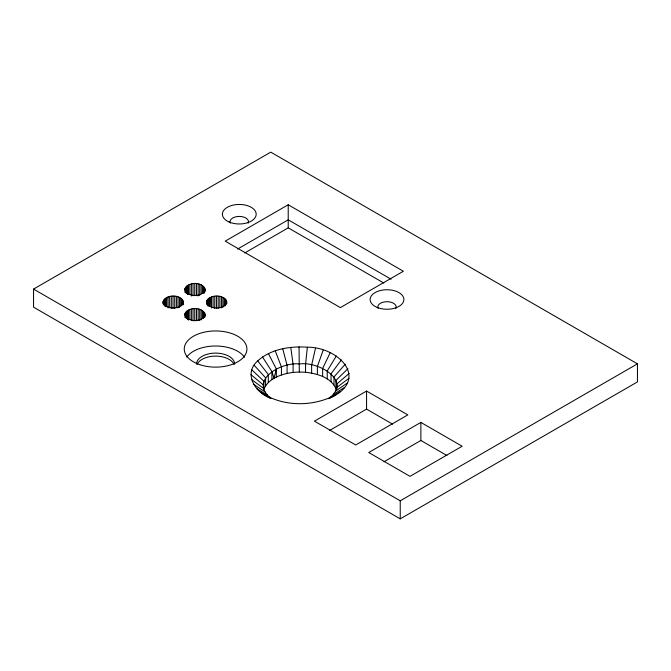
<?xml version="1.0" encoding="UTF-8"?>
<svg xmlns="http://www.w3.org/2000/svg" width="671" height="671" viewBox="0 0 671 671"><rect width="100%" height="100%" fill="white"/><g stroke="black" fill="none" stroke-linecap="round" stroke-linejoin="round"><path stroke-width="1.01" d="M183.342 301.64C181.715 310.128 165.133 310.161 163.095 301.891C165.645 293.177 184.827 294.124 183.342 304.651M205.066 289.1C203.439 297.589 186.857 297.622 184.819 289.344C187.251 280.99 205.276 281.426 205.066 291.105M205.066 314.179C203.439 322.676 186.857 322.701 184.819 314.431C187.251 306.077 205.276 306.513 205.066 316.192M226.79 301.64C225.162 310.128 208.58 310.161 206.542 301.891C208.975 293.529 226.991 293.973 226.79 303.644M328.58 398.683C353.214 380.398 317.333 360.906 299.308 364.009C281.803 361.669 248.085 380.197 270.925 398.306C255.643 393.223 242.843 373.898 257.698 360.897C271.025 348.92 290.057 346.035 307.368 347.192C339.023 347.024 370.291 379.601 329.637 398.331M166.123 306.873L166.693 297.538L166.693 306.572M187.846 294.326L188.417 284.999L188.417 294.024M187.846 319.413L188.417 310.077L188.417 320.117M209.637 305.833L210.14 297.538L210.14 306.572M307.368 347.192L305.548 364.244L305.548 372.271C317.308 373.588 332.288 377.664 336.423 390.178M315.479 348.308L311.629 365.074L311.629 373.101M268.408 353.558L276.326 369.016L274.028 378.268C269.667 380.843 265.708 384.449 263.896 389.272L263.896 381.245L251.835 369.872M323.145 350.195L317.383 366.492L317.383 374.519M330.149 352.803L322.634 368.454L322.634 376.481M336.288 356.058L327.238 370.895L327.238 378.922M341.388 359.866L331.063 373.747L331.063 381.774M345.305 364.118L333.999 376.934L333.999 384.961M347.913 368.689L335.953 380.365L335.953 388.392M349.146 373.453L336.884 383.938L336.884 388.954M336.75 387.544L348.97 378.259M335.559 391.092L347.385 382.99M333.353 394.464L344.441 387.494M330.191 397.584L340.222 391.646M33.55 289.092L270.765 152.141L637.45 363.841L637.45 381.908L400.235 518.859L33.55 307.159L33.55 289.092L400.235 500.801L637.45 363.841M288.22 204.772L225.221 241.141L340.356 307.612L403.355 271.243L288.22 204.772L288.22 227.846L383.837 283.053M237.534 249.084L288.22 219.82L391.05 279.195M244.772 252.933L288.22 227.846M366.567 391.059L314.431 421.162L355.705 444.99L407.834 414.888L366.567 391.059L366.567 409.117L329.713 430.396M420.868 422.411L368.74 452.514L410.006 476.343L462.143 446.24L420.868 422.411L420.868 440.478L384.013 461.749M305.548 372.271C294.779 371.482 283.573 373.001 274.028 378.268L271.906 371.575L262.512 356.964M334.846 395.32C312.225 407.02 282.692 406.785 261.204 392.61M366.567 409.117L392.585 424.139M420.868 440.478L446.894 455.5M266.84 396.158L270.17 398.079M256.683 388.568L267.536 395.278M253.412 384.139L265.079 391.956M251.482 379.459L263.636 388.442M250.946 374.653L263.233 384.835M254.108 365.234L265.599 377.773L265.599 385.8M257.698 360.897L268.299 374.519L268.299 382.545M275.211 350.782L281.434 366.936L281.434 374.963M282.734 348.71L287.079 365.376L287.079 373.403M290.761 347.393L293.093 364.395L293.093 372.422M209.394 305.976L208.924 298.243L208.924 306.27M187.729 294.401L187.201 285.695L187.201 293.722M187.729 319.48L187.201 310.782L187.201 318.809M165.947 305.976L165.477 298.243L165.477 306.27M299.048 346.882L299.308 372.036M400.235 500.801L400.235 518.859M276.326 369.016L276.326 377.043M271.906 371.575L271.906 379.601M226.538 300.658L226.538 303.669M226.001 299.719L226.001 304.735M225.196 298.838L225.196 305.867M224.139 298.058L224.139 306.085M222.873 297.379L222.873 307.419M221.43 296.842L221.43 307.88M219.845 296.456L219.845 307.494M218.176 296.221L218.176 308.266M216.456 296.163L216.456 308.199M214.754 296.263L214.754 308.308M213.093 296.54L213.093 307.578M211.541 296.968L211.541 308.006M207.935 299.048L207.935 306.077M207.188 299.945L207.188 304.961M206.718 300.902L206.718 303.913M206.542 301.891L206.542 303.896M204.814 288.119L204.814 292.128M204.814 313.198L204.814 317.215M204.278 287.171L204.278 293.193M204.278 312.258L204.278 317.274M203.472 286.299L203.472 293.319M203.472 311.378L203.472 318.406M202.416 285.51L202.416 293.537M202.416 310.598L202.416 318.624M201.149 284.84L201.149 293.873M201.149 309.927L201.149 319.958M199.706 284.303L199.706 295.341M199.706 309.39L199.706 320.419M198.13 283.917L198.13 295.953M198.13 308.995L198.13 320.033M196.452 283.682L196.452 295.726M196.452 308.769L196.452 320.805M194.741 283.623L194.741 295.659M194.741 308.702L194.741 320.746M193.03 283.724L193.03 295.768M193.03 308.811L193.03 320.847M191.369 283.992L191.369 296.037M191.369 309.079L191.369 320.117M189.818 284.42L189.818 294.46M189.818 309.507L189.818 319.539M186.211 286.509L186.211 293.529M186.211 311.596L186.211 318.616M185.464 287.406L185.464 292.422M185.464 312.485L185.464 317.509M184.995 288.362L184.995 292.371M184.995 313.441L184.995 317.458M183.091 300.658L183.091 304.676M182.554 299.719L182.554 304.735M181.749 298.838L181.749 305.867M180.692 298.058L180.692 306.085M179.425 297.379L179.425 307.419M177.983 296.842L177.983 307.88M176.406 296.456L176.406 307.494M174.728 296.221L174.728 308.266M173.017 296.163L173.017 308.199M171.306 296.263L171.306 308.308M169.646 296.54L169.646 307.578M168.094 296.968L168.094 308.006M164.487 299.048L164.487 306.077M163.741 299.945L163.741 304.961M163.279 300.902L163.279 303.913M163.095 301.891L163.095 303.896M196.544 364.093A19.048 10.996 0 0 1 215.592 353.097A19.048 10.996 0 0 1 234.632 364.093M197.19 364.261A19.048 10.996 0 0 1 215.592 356.108A19.048 10.996 0 0 1 233.986 364.261M186.714 357.064A31.336 18.092 0 0 1 215.785 346.001A31.336 18.092 0 0 1 244.613 357.274M230.379 223.116A9.218 5.318 0 0 1 239.287 216.414A9.218 5.318 0 0 1 248.186 223.116M378.1 308.4A9.218 5.318 0 0 1 386.999 301.698A9.218 5.318 0 0 1 395.898 308.4M199.748 364.655A31.336 18.092 0 0 0 246.92 349.163A31.336 18.092 0 0 0 200.092 333.319A31.336 18.092 0 0 0 199.748 364.655M229.096 222A16.892 9.755 0 0 0 256.054 215.416A16.892 9.755 0 0 0 232.703 205.225A16.892 9.755 0 0 0 229.096 222M377.236 307.452A16.892 9.755 0 0 0 403.825 300.398A16.892 9.755 0 0 0 379.945 290.635A16.892 9.755 0 0 0 377.236 307.452"/></g></svg>
